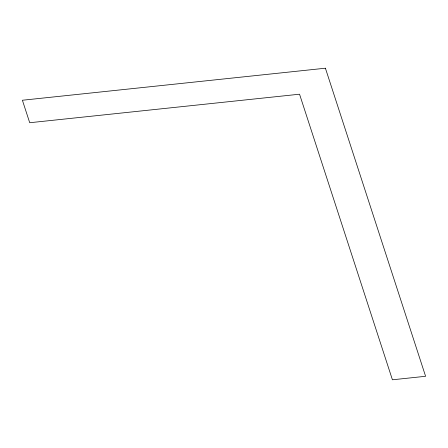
<?xml version="1.0" encoding="UTF-8"?>
<svg xmlns="http://www.w3.org/2000/svg" width="448" height="448" viewBox="0 0 448 448"><rect width="100%" height="100%" fill="white"/><g stroke="black" fill="none" stroke-linecap="round" stroke-linejoin="round"><path stroke-width="0.67" d="M325.41 68.208L22.4 100.24L29.714 122.73L299.544 94.203L392.42 379.792L425.6 376.286L325.41 68.208"/></g></svg>
